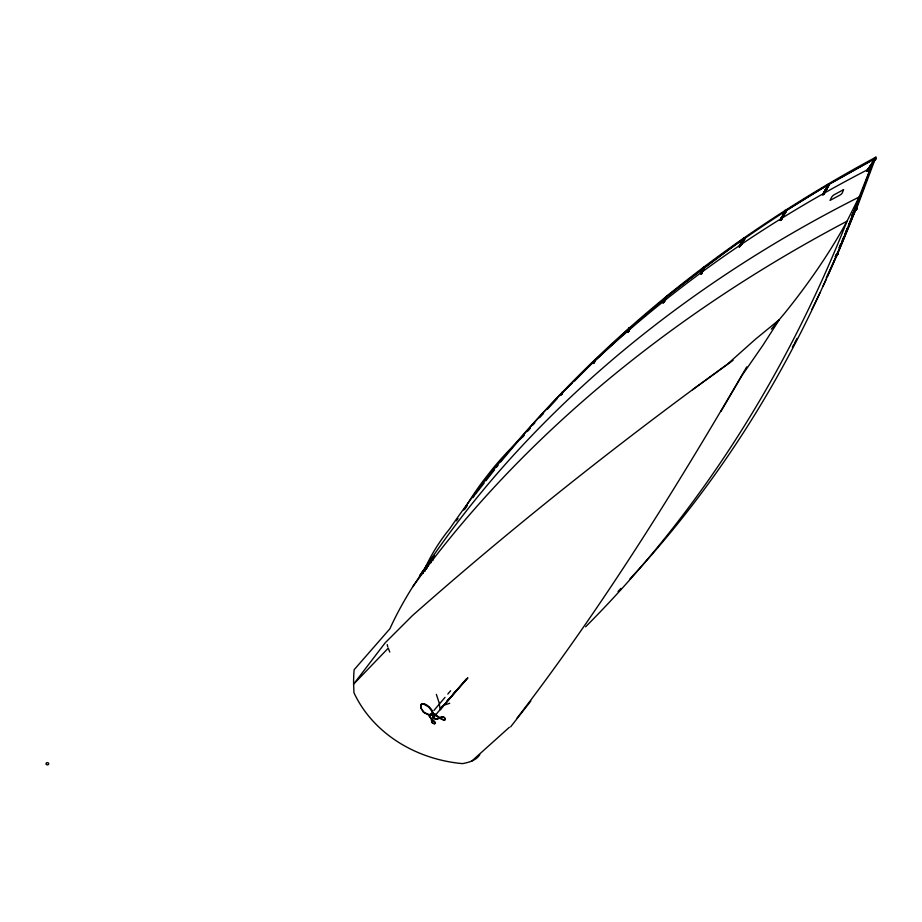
<?xml version="1.0" encoding="UTF-8"?>
<svg xmlns="http://www.w3.org/2000/svg" width="922" height="922" viewBox="0 0 922 922"><rect width="100%" height="100%" fill="white"/><g stroke="black" fill="none" stroke-linecap="round" stroke-linejoin="round"><path stroke-width="1.38" d="M562.097 392.518L561.164 394.662M594.794 359.972L595.37 359.903L593.918 362.795M420.697 705.434L420.709 706.805M741.311 244.618L744.63 238.89L743.731 238.441L744.181 238.026L665.88 296.849L664.82 300.699L666.352 297.045M744.584 238.959C741.784 237.669 734.258 257.987 744.192 238.533L739.306 246.439L744.089 238.66M786.074 211.242L785.141 210.458L786.074 211.242L780.969 220.22M421.988 573.219L425.929 567.076M822.666 195.026L828.578 184.561C827.172 183.248 829.731 185.91 828.509 184.619L874.436 158.907L828.475 184.504L785.625 210.792M838.225 253.585L835.943 256.627L838.19 253.654L835.931 255.625L837.637 252.789M836 255.567L837.764 253.308L856.699 207.473L856.238 207.899L857.287 208.303L854.118 211.369M431.231 718.86L431.773 722.548L434.619 724.024L434.792 722.306L429.179 716.394L429.64 714.619A23.361 7.56 39.4 0 1 432.13 714.25L433.421 714.4M431.761 718.745L432.061 722.018M874.39 158.388C874.068 157.351 877.364 160.14 875.082 158.549L866.611 171.008L867.153 170.639M420.743 705.353L421.446 704.016L422.772 703.97M431.969 558.709L434.193 555.286L431.496 559.447M425.399 567.768C431.934 560.714 422.875 567.399 426.517 568.574M421.1 573.876L423.843 569.831M419.867 575.374L423.728 570.084M574.59 380.97L595.37 359.972L629.784 327.794L627.709 331.69L629.933 328.163M427.186 565.221L428.453 565.808L427.059 565.393M744.63 238.89L741.369 244.526M423.601 571.202L423.405 570.522L423.498 571.375M856.815 207.98L875.9 157.155C742.026 229.152 619.042 323.138 520.054 438.907M433.813 555.874L432.337 558.167M873.779 160.566L874.436 158.907M594.356 362.438L595.37 359.903L594.333 362.358M424.984 568.425L428.015 563.918L427.681 564.379M562.604 392.449L561.729 394.42L562.478 392.369L572.585 382.803M594.298 362.277L595.324 359.764L593.641 363.406M594.241 362.208L595.266 359.718M431.266 562.651L429.848 561.729L432.164 558.064M432.326 558.156L432.695 557.418M628.424 331.77L629.887 328.232M429.018 562.754L430.09 560.979M628.816 330.71L629.83 328.278M839.297 247.58L840.933 243.696A1631.617 1299.329 57.7 0 1 839.285 247.534M842.017 241.115L843.653 237.231M844.748 234.637L847.468 228.16A1631.617 1299.329 57.7 0 1 845.923 232.125M848.551 225.579L856.181 207.45L874.321 158.768A6.466 1.948 -48.9 0 1 875.9 157.155M561.556 394.362L562.408 392.346M423.544 571.11L421.757 573.761L423.613 571.098M629.945 327.944L628.424 331.505L629.784 327.794M421.204 573.622L419.475 576.273L419.81 575.801M593.549 363.372L595.382 360.029M664.359 301.586L666.329 296.965L664.255 301.425M702.391 271.921L704.316 266.838L701.273 272.843M701.619 273.846L704.131 266.988M664.324 301.494L666.295 296.907M701.815 273.108L703.889 267.069L700.755 273.869M701.654 273.742L704.466 267L701.573 273.454M561.463 394.362L562.339 392.346M666.214 297.31L664.693 300.837L666.318 297.184L629.991 328.301L595.405 360.179L594.759 359.695M701.711 273.143L704.201 267.403L701.423 273.085M595.059 359.661L593.249 363.418M628.02 331.989L629.611 328.336L627.928 331.966M561.371 394.386L562.259 392.369M664.612 300.872L666.145 297.345L664.001 302.07M663.679 302.508L666.18 296.815L663.575 302.474M561.302 394.432L562.19 392.403L560.783 395.526M701.492 273.385L704.373 266.884M629.472 328.278L627.732 331.782M665.995 297.368L663.898 302.07L665.811 297.253M701.4 273.338L704.316 266.838M628.136 331.286L629.565 327.794M701.296 273.315L704.085 266.838M593.733 362.242L594.851 359.764M593.676 362.311L594.817 359.834L593.641 362.484M663.794 301.39L665.788 296.965M700.789 273.776L703.959 266.931L700.835 273.673M700.997 273.408L704.016 266.884M627.859 331.367L629.496 327.829M663.091 302.981L665.776 297.184M627.744 331.517L629.438 327.886L627.79 331.436M663.068 302.877L665.765 297.045M826.319 277.706L837.141 254.564M785.498 211.161L780.196 219.92L785.509 211.08M823.888 193.874L828.832 185.08L823.692 194.046M824.153 193.528L829.039 184.838L823.461 194.657M781.015 220.116L786.051 210.942L780.992 219.793L780.243 219.816M823.427 194.554L829.028 184.688M823.588 194.046L828.671 185.103L823.265 193.827M780.888 220.312L786.028 211.311L780.796 220.381M823.381 194.461L828.993 184.619M823.3 194.392L828.947 184.561L823.208 194.346M780.934 219.713L786.005 210.884M780.692 220.427L785.901 211.403M823.311 193.92L828.475 184.988M516.965 718.238C602.331 607.252 676.379 487.83 746.739 366.887M741.23 244.687L744.527 239.005L740.47 245.863M741.415 244.33L744.665 238.74L740.746 245.344M780.75 219.609L785.867 210.827M785.821 211.426L780.577 220.439L785.74 211.426M823.242 193.724L828.429 184.838M780.634 219.597L785.786 210.827M822.631 194.611L828.475 184.538M828.648 184.515L822.77 194.427L828.509 184.619C771.818 218.203 717.512 255.763 666.376 297.333L665.73 296.826M720.935 411.396L742.037 375.404L763.047 345.082L779.344 319.623L755.498 339.181L727.47 364.144L692.503 389.752A3596.561 1582.728 -17.1 0 0 412.583 615.458L385.177 642.818L353.599 684.159L353.967 692.733A130.244 112.092 1.9 0 0 462.521 763.623C468.906 762.379 476.075 760.569 479.797 754.692M740.366 245.897L744.377 239.063L740.251 245.886M740.7 245.252L744.619 238.591M780.369 220.393L785.659 211.403M740.631 245.183L744.561 238.533L739.778 246.197M780.519 219.609L785.705 210.838L785.048 210.389M739.479 246.992L744.112 238.959M780.185 220.139L785.509 211.242M739.271 246.762L744.077 238.89M389.752 652.061L388.277 648.143L353.599 684.159A16.043 1.533 -89.7 0 1 354.175 669.672L389.879 628.792A115.953 31.233 -55.7 0 1 412.733 586.761L424.8 568.62A136.433 91.854 -70.7 0 1 449.556 528.986A996.67 763.439 -19.9 0 1 870.564 168.184L859.108 197.043L847.018 221.211A1917.725 1412.608 58 0 1 585.597 626.81M425.019 568.263L423.279 570.879M866.668 171.331L875.531 158.492L866.738 171.411M867.579 170.363L875.623 158.549M867.809 170.397L875.739 158.734M426.125 566.627L427.117 567.675M429.606 561.671L427.762 564.529M431.634 715.046L432.061 714.446M456.378 520.861L458.038 518.544M464.676 509.255L467.166 505.775M472.974 497.65L474.634 495.321M838.213 253.435L835.597 256.789L838.086 253.781M835.539 256.719L838.133 253.308M852.135 215.068L857.287 208.303M852.055 215.137L857.31 208.072L853.034 213.489M835.47 256.673L838.017 253.815M423.313 570.637L424.639 571.456M530.853 701.008L510.638 726.859M835.39 256.639L838.063 253.273M835.516 256.881L837.637 253.504L836.058 255.486M852.977 213.42L857.23 207.946L852.896 213.374M835.424 256.858L837.787 253.815L836.15 255.797M475.464 494.157L484.142 483.047M485.882 480.823L494.561 469.713M496.29 467.5L498.03 465.276M500.634 461.934L518.199 441.096M425.641 567.433L426.921 568.148M854.51 211.161L857.091 207.888L854.095 211.634M854.129 211.714L856.757 208.372M836.058 255.659L837.637 253.654M854.245 211.23L856.722 208.153M430.562 560.322L429.375 562.408M433.916 710.482L445.026 697.355M447.804 694.082L450.593 690.797M522.555 437.016L524.422 434.827M527.211 431.542L530.012 428.257M528.156 430.609L530.012 428.419M434.688 716.014L456.736 690.036M436.337 694.347L439.114 702.702L440.174 709.64L466.509 678.696M771.334 329.131L784.657 313.203A204.684 59.296 -51.1 0 0 847.018 221.211A1104.164 773.581 -16.8 0 0 412.733 586.761M440.174 709.64L467.857 677.854L452.667 694.715M421.827 572.643L423.06 573.207M868.72 170.236L870.564 168.184A1540.42 1236.99 57.6 0 1 827.564 276.335M446.974 701.043L448.876 698.934M532.835 425.019L534.76 422.933M539.566 417.724L543.427 413.552M547.276 409.38L556.9 398.961M441.281 707.37L443.321 705.48L449.74 703.244M471.476 761.33L509.382 727.274M692.503 389.752L733.082 360.318M875.059 158.688L875.439 159.299M440.474 717.673L441.995 717.27M440.462 717.673C438.077 719.402 433.536 720.704 432.914 716.463M430.954 714.838L430.747 714.873A2.155 0.68 36.5 0 0 430.632 714.999M433.939 714.285L432.649 714.147A23.361 7.549 39.4 0 0 430.159 714.504C427.001 717.57 440.693 724.196 433.167 723.401M432.925 712.568L432.43 712.568A2.155 0.68 36.5 0 0 432.418 713.144L435.253 714.976A2.155 0.68 36.5 0 0 435.276 714.4L435.08 714.101M430.159 714.896L424.523 712.764L420.858 708.2M423.843 704.212L428.926 707.128L432.441 712.176M428.672 715.023L423.233 712.118L420.732 707.462M443.125 717.247L444.208 717.708M432.729 717.166L433.571 717.293A2.155 0.68 36.5 0 0 433.686 716.97M425.088 568.459L426.241 569.208M424.996 570.591L423.786 569.854L425.007 570.776M423.567 570.222L424.719 570.983M421.896 572.562L423.048 573.323M431.657 559.239L433.063 560.161M434.55 713.974L438.353 716.659A19.293 5.313 35.7 0 0 441.142 718.399C444.139 721.857 447.331 718.008 443.079 716.728C439.99 716.244 436.475 721.016 433.951 717.719M434.343 714.481L438.146 717.166A19.293 5.325 35.7 0 0 440.935 718.918L444.819 720.428L444.865 718.711M562.04 392.38L562.685 392.853M629.346 327.806L629.991 328.301M703.855 266.861L704.5 267.368M743.662 238.003L744.308 238.521M856.273 207.531L856.089 207.335A1631.617 1299.329 57.7 0 1 855.04 209.962M874.966 157.939L875.762 158.849L874.736 157.962M874.54 158.1L875.635 159.16M874.425 158.434L875.209 159.333M432.764 712.441C432.349 707.75 420.006 698.346 420.709 707.451M432.741 712.833L433.006 713.49M387.747 646.875L387.228 644.593M433.11 715.714L433.156 716.694M420.72 707.059L420.72 707.866M826.4 278.893A1540.42 1236.99 57.6 0 1 822.862 286.523M819.889 292.85A1540.42 1236.99 57.6 0 1 811.925 309.319M797.069 338.386A1540.42 1236.99 57.6 0 1 794.418 343.364M793.75 344.609A1540.42 1236.99 57.6 0 1 792.378 347.156M420.674 574.613A990.908 725.211 -18.6 0 1 859.108 197.043A1628.068 1271.438 55.7 0 1 629.807 579.051M620.979 588.42A1628.068 1271.438 55.7 0 1 618.017 591.509M463.778 510.039A268.048 222.202 -50 0 1 482.817 481.319L492.636 468.756A268.048 222.202 -50 0 1 523.673 435.979M434.735 715.795A2.086 0.784 40.8 0 1 432.683 715.391M432.28 715.023A2.086 0.784 40.8 0 1 431.865 713.213M853.991 212.59A1631.617 1299.329 57.7 0 1 852.401 216.52M851.329 219.136A1631.617 1299.329 57.7 0 1 848.643 225.648M857.99 201.618L851.709 218.284L857.99 201.618M843.549 189.655L842.408 192.594A4.356 2.374 -25.9 0 1 839.827 195.153L830.019 200.408L831.679 197.181A5.117 2.881 -25.4 0 1 834.468 194.577L843.549 189.655M629.957 328.094L628.447 331.678L629.957 328.013M629.761 328.324L628.735 330.756L629.691 328.336M666.03 296.792L663.471 302.462L665.949 296.815M703.935 267.288L701.354 273.016L703.935 267.288M828.959 184.988L824.061 193.724L829.005 184.919M828.797 184.504L823.092 194.323L828.797 184.504M785.602 211.357L780.277 220.323L785.544 211.311M785.636 210.884L780.415 219.655L785.636 210.884M837.914 253.25L836.162 255.509L837.914 253.25M46.411 764.453A1.325 1.118 9.3 0 0 48.647 764.142A1.325 1.118 9.3 0 0 47.103 762.632A1.325 1.118 9.3 0 0 46.411 764.453"/></g></svg>
